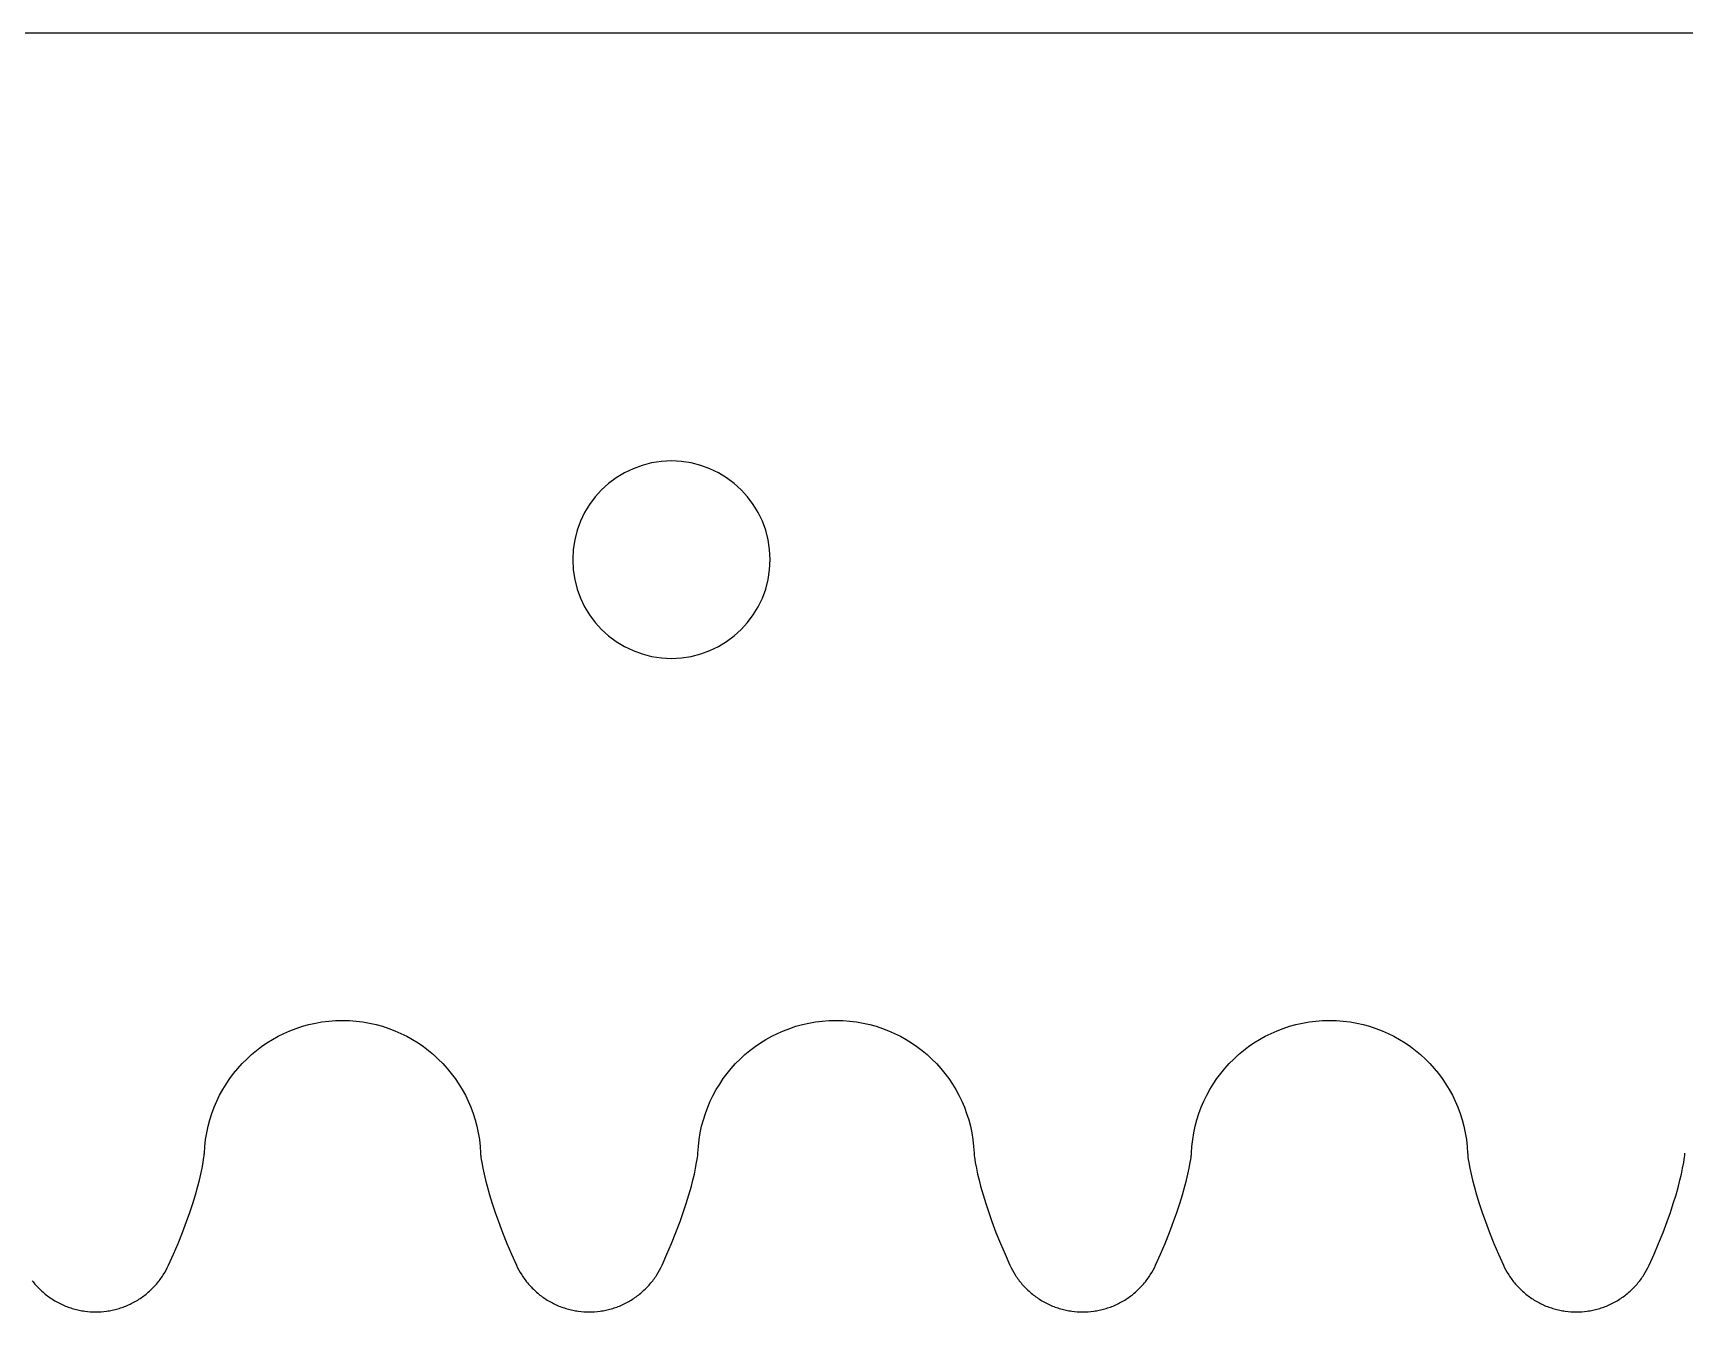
# Model space of a CAD drawing. Extents: x -1581 to -1270, y 120 to 168.
# Drawn here: x -1334.7 to -1309.59, y 149.02 to 168.45 of the extents above; entities that cross this region are included whole.
import ezdxf

# ---------------------------------------------------------------- set-up
doc = ezdxf.new("R2010")
doc.units = 0
doc.layers.add('V2_X8M8_BEARINGS', color=7, linetype='CONTINUOUS')

msp = doc.modelspace()

# ---------------------------------------------------------------- linework, layer by layer
at = {"layer": 'V2_X8M8_BEARINGS'}
for p, q in [((-1270.004, 168.445), (-1581.388, 168.445)), ((-1332.099, 151.366), (-1332.096, 151.39)), ((-1332.096, 151.39), (-1332.095, 151.398)), ((-1332.095, 151.398), (-1332.094, 151.403)), ((-1332.094, 151.412), (-1332.093, 151.427)), ((-1332.094, 151.403), (-1332.094, 151.412)), ((-1327.896, 151.427), (-1327.895, 151.412)), ((-1327.895, 151.412), (-1327.895, 151.403)), ((-1327.895, 151.403), (-1327.894, 151.398)), ((-1327.894, 151.398), (-1327.893, 151.39)), ((-1327.893, 151.39), (-1327.89, 151.366)), ((-1324.599, 151.366), (-1324.596, 151.39)), ((-1324.596, 151.39), (-1324.595, 151.398)), ((-1324.595, 151.398), (-1324.594, 151.403)), ((-1324.594, 151.412), (-1324.593, 151.427)), ((-1324.594, 151.403), (-1324.594, 151.412)), ((-1320.396, 151.427), (-1320.395, 151.412)), ((-1320.395, 151.412), (-1320.395, 151.403)), ((-1320.395, 151.403), (-1320.394, 151.398)), ((-1320.394, 151.398), (-1320.393, 151.39)), ((-1320.393, 151.39), (-1320.39, 151.366)), ((-1317.099, 151.366), (-1317.096, 151.39)), ((-1317.096, 151.39), (-1317.095, 151.398)), ((-1317.095, 151.398), (-1317.094, 151.403)), ((-1317.094, 151.412), (-1317.093, 151.427)), ((-1317.094, 151.403), (-1317.094, 151.412)), ((-1312.896, 151.427), (-1312.895, 151.412)), ((-1312.895, 151.412), (-1312.895, 151.403)), ((-1312.895, 151.403), (-1312.894, 151.398)), ((-1312.894, 151.398), (-1312.893, 151.39)), ((-1312.893, 151.39), (-1312.89, 151.366)), ((-1309.599, 151.366), (-1309.596, 151.39)), ((-1309.596, 151.39), (-1309.595, 151.398)), ((-1309.595, 151.398), (-1309.594, 151.403)), ((-1309.594, 151.412), (-1309.593, 151.427)), ((-1309.594, 151.403), (-1309.594, 151.412)), ((-1332.147, 151.11), (-1332.128, 151.199)), ((-1332.128, 151.199), (-1332.112, 151.285)), ((-1332.112, 151.285), (-1332.104, 151.331)), ((-1332.104, 151.331), (-1332.099, 151.366)), ((-1327.89, 151.366), (-1327.885, 151.331)), ((-1327.885, 151.331), (-1327.877, 151.285)), ((-1327.877, 151.285), (-1327.861, 151.199)), ((-1327.861, 151.199), (-1327.842, 151.11)), ((-1324.647, 151.11), (-1324.628, 151.199)), ((-1324.628, 151.199), (-1324.612, 151.285)), ((-1324.612, 151.285), (-1324.604, 151.331)), ((-1324.604, 151.331), (-1324.599, 151.366)), ((-1320.39, 151.366), (-1320.385, 151.331)), ((-1320.385, 151.331), (-1320.377, 151.285)), ((-1320.377, 151.285), (-1320.361, 151.199)), ((-1320.361, 151.199), (-1320.342, 151.11)), ((-1317.147, 151.11), (-1317.128, 151.199)), ((-1317.128, 151.199), (-1317.112, 151.285)), ((-1317.112, 151.285), (-1317.104, 151.331)), ((-1317.104, 151.331), (-1317.099, 151.366)), ((-1312.89, 151.366), (-1312.885, 151.331)), ((-1312.885, 151.331), (-1312.877, 151.285)), ((-1312.877, 151.285), (-1312.861, 151.199)), ((-1312.861, 151.199), (-1312.842, 151.11)), ((-1309.647, 151.11), (-1309.628, 151.199)), ((-1309.628, 151.199), (-1309.612, 151.285)), ((-1309.612, 151.285), (-1309.604, 151.331)), ((-1309.604, 151.331), (-1309.599, 151.366)), ((-1332.229, 150.797), (-1332.192, 150.928)), ((-1332.192, 150.928), (-1332.169, 151.02)), ((-1332.169, 151.02), (-1332.147, 151.11)), ((-1327.842, 151.11), (-1327.82, 151.02)), ((-1327.82, 151.02), (-1327.797, 150.928)), ((-1327.797, 150.928), (-1327.76, 150.797)), ((-1324.729, 150.797), (-1324.692, 150.928)), ((-1324.692, 150.928), (-1324.669, 151.02)), ((-1324.669, 151.02), (-1324.647, 151.11)), ((-1320.342, 151.11), (-1320.32, 151.02)), ((-1320.32, 151.02), (-1320.297, 150.928)), ((-1320.297, 150.928), (-1320.26, 150.797)), ((-1317.229, 150.797), (-1317.192, 150.928)), ((-1317.192, 150.928), (-1317.169, 151.02)), ((-1317.169, 151.02), (-1317.147, 151.11)), ((-1312.842, 151.11), (-1312.82, 151.02)), ((-1312.82, 151.02), (-1312.797, 150.928)), ((-1312.797, 150.928), (-1312.76, 150.797)), ((-1309.729, 150.797), (-1309.692, 150.928)), ((-1309.692, 150.928), (-1309.669, 151.02)), ((-1309.669, 151.02), (-1309.647, 151.11)), ((-1332.315, 150.527), (-1332.27, 150.663)), ((-1332.27, 150.663), (-1332.229, 150.797)), ((-1327.76, 150.797), (-1327.719, 150.663)), ((-1327.719, 150.663), (-1327.674, 150.527)), ((-1324.815, 150.527), (-1324.77, 150.663)), ((-1324.77, 150.663), (-1324.729, 150.797)), ((-1320.26, 150.797), (-1320.219, 150.663)), ((-1320.219, 150.663), (-1320.174, 150.527)), ((-1317.315, 150.527), (-1317.27, 150.663)), ((-1317.27, 150.663), (-1317.229, 150.797)), ((-1312.76, 150.797), (-1312.719, 150.663)), ((-1312.719, 150.663), (-1312.674, 150.527)), ((-1309.815, 150.527), (-1309.77, 150.663)), ((-1309.77, 150.663), (-1309.729, 150.797)), ((-1332.426, 150.223), (-1332.364, 150.389)), ((-1332.364, 150.389), (-1332.315, 150.527)), ((-1327.674, 150.527), (-1327.625, 150.389)), ((-1327.625, 150.389), (-1327.563, 150.223)), ((-1324.926, 150.223), (-1324.864, 150.389)), ((-1324.864, 150.389), (-1324.815, 150.527)), ((-1320.174, 150.527), (-1320.125, 150.389)), ((-1320.125, 150.389), (-1320.063, 150.223)), ((-1317.426, 150.223), (-1317.364, 150.389)), ((-1317.364, 150.389), (-1317.315, 150.527)), ((-1312.674, 150.527), (-1312.625, 150.389)), ((-1312.625, 150.389), (-1312.563, 150.223)), ((-1309.926, 150.223), (-1309.864, 150.389)), ((-1309.864, 150.389), (-1309.815, 150.527)), ((-1332.493, 150.058), (-1332.426, 150.223)), ((-1327.563, 150.223), (-1327.496, 150.058)), ((-1324.993, 150.058), (-1324.926, 150.223)), ((-1320.063, 150.223), (-1319.996, 150.058)), ((-1317.493, 150.058), (-1317.426, 150.223)), ((-1312.563, 150.223), (-1312.496, 150.058)), ((-1309.993, 150.058), (-1309.926, 150.223)), ((-1332.638, 149.725), (-1332.563, 149.892)), ((-1332.563, 149.892), (-1332.493, 150.058)), ((-1327.496, 150.058), (-1327.426, 149.892)), ((-1327.426, 149.892), (-1327.351, 149.725)), ((-1325.138, 149.725), (-1325.063, 149.892)), ((-1325.063, 149.892), (-1324.993, 150.058)), ((-1319.996, 150.058), (-1319.926, 149.892)), ((-1319.926, 149.892), (-1319.851, 149.725)), ((-1317.638, 149.725), (-1317.563, 149.892)), ((-1317.563, 149.892), (-1317.493, 150.058)), ((-1312.496, 150.058), (-1312.426, 149.892)), ((-1312.426, 149.892), (-1312.351, 149.725)), ((-1310.138, 149.725), (-1310.063, 149.892)), ((-1310.063, 149.892), (-1309.993, 150.058)), ((-1332.696, 149.615), (-1332.675, 149.651)), ((-1332.675, 149.651), (-1332.656, 149.688)), ((-1332.656, 149.688), (-1332.638, 149.725)), ((-1327.351, 149.725), (-1327.333, 149.688)), ((-1327.333, 149.688), (-1327.314, 149.651)), ((-1327.314, 149.651), (-1327.293, 149.615)), ((-1325.196, 149.615), (-1325.175, 149.651)), ((-1325.175, 149.651), (-1325.156, 149.688)), ((-1325.156, 149.688), (-1325.138, 149.725)), ((-1319.851, 149.725), (-1319.833, 149.688)), ((-1319.833, 149.688), (-1319.814, 149.651)), ((-1319.814, 149.651), (-1319.793, 149.615)), ((-1317.696, 149.615), (-1317.675, 149.651)), ((-1317.675, 149.651), (-1317.656, 149.688)), ((-1317.656, 149.688), (-1317.638, 149.725)), ((-1312.351, 149.725), (-1312.333, 149.688)), ((-1312.333, 149.688), (-1312.314, 149.651)), ((-1312.314, 149.651), (-1312.293, 149.615)), ((-1310.196, 149.615), (-1310.175, 149.651)), ((-1310.175, 149.651), (-1310.156, 149.688)), ((-1310.156, 149.688), (-1310.138, 149.725)), ((-1334.71, 149.491), (-1334.696, 149.474)), ((-1334.696, 149.474), (-1334.682, 149.457)), ((-1334.682, 149.457), (-1334.668, 149.44)), ((-1334.668, 149.44), (-1334.654, 149.424)), ((-1334.654, 149.424), (-1334.639, 149.408)), ((-1334.639, 149.408), (-1334.624, 149.392)), ((-1334.624, 149.392), (-1334.609, 149.376)), ((-1334.609, 149.376), (-1334.593, 149.36)), ((-1332.896, 149.36), (-1332.88, 149.376)), ((-1332.88, 149.376), (-1332.865, 149.392)), ((-1332.865, 149.392), (-1332.85, 149.408)), ((-1332.85, 149.408), (-1332.835, 149.424)), ((-1332.835, 149.424), (-1332.821, 149.44)), ((-1332.821, 149.44), (-1332.807, 149.457)), ((-1332.807, 149.457), (-1332.793, 149.474)), ((-1332.793, 149.474), (-1332.779, 149.491)), ((-1332.779, 149.491), (-1332.766, 149.508)), ((-1332.766, 149.508), (-1332.754, 149.525)), ((-1332.754, 149.525), (-1332.741, 149.543)), ((-1332.741, 149.543), (-1332.729, 149.561)), ((-1332.729, 149.561), (-1332.718, 149.579)), ((-1332.718, 149.579), (-1332.696, 149.615)), ((-1327.293, 149.615), (-1327.271, 149.579)), ((-1327.271, 149.579), (-1327.26, 149.561)), ((-1327.26, 149.561), (-1327.248, 149.543)), ((-1327.248, 149.543), (-1327.235, 149.525)), ((-1327.235, 149.525), (-1327.223, 149.508)), ((-1327.223, 149.508), (-1327.21, 149.491)), ((-1327.21, 149.491), (-1327.196, 149.474)), ((-1327.196, 149.474), (-1327.182, 149.457)), ((-1327.182, 149.457), (-1327.168, 149.44)), ((-1327.168, 149.44), (-1327.154, 149.424)), ((-1327.154, 149.424), (-1327.139, 149.408)), ((-1327.139, 149.408), (-1327.124, 149.392)), ((-1327.124, 149.392), (-1327.109, 149.376)), ((-1327.109, 149.376), (-1327.093, 149.36)), ((-1325.396, 149.36), (-1325.38, 149.376)), ((-1325.38, 149.376), (-1325.365, 149.392)), ((-1325.365, 149.392), (-1325.35, 149.408)), ((-1325.35, 149.408), (-1325.335, 149.424)), ((-1325.335, 149.424), (-1325.321, 149.44)), ((-1325.321, 149.44), (-1325.307, 149.457)), ((-1325.307, 149.457), (-1325.293, 149.474)), ((-1325.293, 149.474), (-1325.279, 149.491)), ((-1325.279, 149.491), (-1325.266, 149.508)), ((-1325.266, 149.508), (-1325.254, 149.525)), ((-1325.254, 149.525), (-1325.241, 149.543)), ((-1325.241, 149.543), (-1325.229, 149.561)), ((-1325.229, 149.561), (-1325.218, 149.579)), ((-1325.218, 149.579), (-1325.196, 149.615)), ((-1319.793, 149.615), (-1319.771, 149.579)), ((-1319.771, 149.579), (-1319.76, 149.561)), ((-1319.76, 149.561), (-1319.748, 149.543)), ((-1319.748, 149.543), (-1319.735, 149.525)), ((-1319.735, 149.525), (-1319.723, 149.508)), ((-1319.723, 149.508), (-1319.71, 149.491)), ((-1319.71, 149.491), (-1319.696, 149.474)), ((-1319.696, 149.474), (-1319.682, 149.457)), ((-1319.682, 149.457), (-1319.668, 149.44)), ((-1319.668, 149.44), (-1319.654, 149.424)), ((-1319.654, 149.424), (-1319.639, 149.408)), ((-1319.639, 149.408), (-1319.624, 149.392)), ((-1319.624, 149.392), (-1319.609, 149.376)), ((-1319.609, 149.376), (-1319.593, 149.36)), ((-1317.896, 149.36), (-1317.88, 149.376)), ((-1317.88, 149.376), (-1317.865, 149.392)), ((-1317.865, 149.392), (-1317.85, 149.408)), ((-1317.85, 149.408), (-1317.835, 149.424)), ((-1317.835, 149.424), (-1317.821, 149.44)), ((-1317.821, 149.44), (-1317.807, 149.457)), ((-1317.807, 149.457), (-1317.793, 149.474)), ((-1317.793, 149.474), (-1317.779, 149.491)), ((-1317.779, 149.491), (-1317.766, 149.508)), ((-1317.766, 149.508), (-1317.754, 149.525)), ((-1317.754, 149.525), (-1317.741, 149.543)), ((-1317.741, 149.543), (-1317.729, 149.561)), ((-1317.729, 149.561), (-1317.718, 149.579)), ((-1317.718, 149.579), (-1317.696, 149.615)), ((-1312.293, 149.615), (-1312.271, 149.579)), ((-1312.271, 149.579), (-1312.26, 149.561)), ((-1312.26, 149.561), (-1312.248, 149.543)), ((-1312.248, 149.543), (-1312.235, 149.525)), ((-1312.235, 149.525), (-1312.223, 149.508)), ((-1312.223, 149.508), (-1312.21, 149.491)), ((-1312.21, 149.491), (-1312.196, 149.474)), ((-1312.196, 149.474), (-1312.182, 149.457)), ((-1312.182, 149.457), (-1312.168, 149.44)), ((-1312.168, 149.44), (-1312.154, 149.424)), ((-1312.154, 149.424), (-1312.139, 149.408)), ((-1312.139, 149.408), (-1312.124, 149.392)), ((-1312.124, 149.392), (-1312.109, 149.376)), ((-1312.109, 149.376), (-1312.093, 149.36)), ((-1310.396, 149.36), (-1310.38, 149.376)), ((-1310.38, 149.376), (-1310.365, 149.392)), ((-1310.365, 149.392), (-1310.35, 149.408)), ((-1310.35, 149.408), (-1310.335, 149.424)), ((-1310.335, 149.424), (-1310.321, 149.44)), ((-1310.321, 149.44), (-1310.307, 149.457)), ((-1310.307, 149.457), (-1310.293, 149.474)), ((-1310.293, 149.474), (-1310.279, 149.491)), ((-1310.279, 149.491), (-1310.266, 149.508)), ((-1310.266, 149.508), (-1310.254, 149.525)), ((-1310.254, 149.525), (-1310.241, 149.543)), ((-1310.241, 149.543), (-1310.229, 149.561)), ((-1310.229, 149.561), (-1310.218, 149.579)), ((-1310.218, 149.579), (-1310.196, 149.615)), ((-1334.593, 149.36), (-1334.577, 149.345)), ((-1334.577, 149.345), (-1334.561, 149.33)), ((-1334.561, 149.33), (-1334.544, 149.315)), ((-1334.544, 149.315), (-1334.527, 149.301)), ((-1334.527, 149.301), (-1334.51, 149.287)), ((-1334.51, 149.287), (-1334.493, 149.273)), ((-1334.493, 149.273), (-1334.475, 149.259)), ((-1334.475, 149.259), (-1334.457, 149.246)), ((-1334.457, 149.246), (-1334.439, 149.233)), ((-1334.439, 149.233), (-1334.421, 149.221)), ((-1334.421, 149.221), (-1334.402, 149.209)), ((-1334.402, 149.209), (-1334.383, 149.197)), ((-1334.383, 149.197), (-1334.364, 149.185)), ((-1334.364, 149.185), (-1334.345, 149.174)), ((-1334.345, 149.174), (-1334.325, 149.163)), ((-1334.325, 149.163), (-1334.305, 149.153)), ((-1334.305, 149.153), (-1334.286, 149.143)), ((-1334.286, 149.143), (-1334.266, 149.133)), ((-1334.266, 149.133), (-1334.245, 149.124)), ((-1334.245, 149.124), (-1334.225, 149.115)), ((-1333.264, 149.115), (-1333.244, 149.124)), ((-1333.244, 149.124), (-1333.223, 149.133)), ((-1333.223, 149.133), (-1333.203, 149.143)), ((-1333.203, 149.143), (-1333.184, 149.153)), ((-1333.184, 149.153), (-1333.164, 149.163)), ((-1333.164, 149.163), (-1333.144, 149.174)), ((-1333.144, 149.174), (-1333.125, 149.185)), ((-1333.125, 149.185), (-1333.106, 149.197)), ((-1333.106, 149.197), (-1333.087, 149.209)), ((-1333.087, 149.209), (-1333.068, 149.221)), ((-1333.068, 149.221), (-1333.05, 149.233)), ((-1333.05, 149.233), (-1333.032, 149.246)), ((-1333.032, 149.246), (-1333.014, 149.259)), ((-1333.014, 149.259), (-1332.996, 149.273)), ((-1332.996, 149.273), (-1332.979, 149.287)), ((-1332.979, 149.287), (-1332.962, 149.301)), ((-1332.962, 149.301), (-1332.945, 149.315)), ((-1332.945, 149.315), (-1332.928, 149.33)), ((-1332.928, 149.33), (-1332.912, 149.345)), ((-1332.912, 149.345), (-1332.896, 149.36)), ((-1327.093, 149.36), (-1327.077, 149.345)), ((-1327.077, 149.345), (-1327.061, 149.33)), ((-1327.061, 149.33), (-1327.044, 149.315)), ((-1327.044, 149.315), (-1327.027, 149.301)), ((-1327.027, 149.301), (-1327.01, 149.287)), ((-1327.01, 149.287), (-1326.993, 149.273)), ((-1326.993, 149.273), (-1326.975, 149.259)), ((-1326.975, 149.259), (-1326.957, 149.246)), ((-1326.957, 149.246), (-1326.939, 149.233)), ((-1326.939, 149.233), (-1326.921, 149.221)), ((-1326.921, 149.221), (-1326.902, 149.209)), ((-1326.902, 149.209), (-1326.883, 149.197)), ((-1326.883, 149.197), (-1326.864, 149.185)), ((-1326.864, 149.185), (-1326.845, 149.174)), ((-1326.845, 149.174), (-1326.825, 149.163)), ((-1326.825, 149.163), (-1326.805, 149.153)), ((-1326.805, 149.153), (-1326.786, 149.143)), ((-1326.786, 149.143), (-1326.766, 149.133)), ((-1326.766, 149.133), (-1326.745, 149.124)), ((-1326.745, 149.124), (-1326.725, 149.115)), ((-1325.764, 149.115), (-1325.744, 149.124)), ((-1325.744, 149.124), (-1325.723, 149.133)), ((-1325.723, 149.133), (-1325.703, 149.143)), ((-1325.703, 149.143), (-1325.684, 149.153)), ((-1325.684, 149.153), (-1325.664, 149.163)), ((-1325.664, 149.163), (-1325.644, 149.174)), ((-1325.644, 149.174), (-1325.625, 149.185)), ((-1325.625, 149.185), (-1325.606, 149.197)), ((-1325.606, 149.197), (-1325.587, 149.209)), ((-1325.587, 149.209), (-1325.568, 149.221)), ((-1325.568, 149.221), (-1325.55, 149.233)), ((-1325.55, 149.233), (-1325.532, 149.246)), ((-1325.532, 149.246), (-1325.514, 149.259)), ((-1325.514, 149.259), (-1325.496, 149.273)), ((-1325.496, 149.273), (-1325.479, 149.287)), ((-1325.479, 149.287), (-1325.462, 149.301)), ((-1325.462, 149.301), (-1325.445, 149.315)), ((-1325.445, 149.315), (-1325.428, 149.33)), ((-1325.428, 149.33), (-1325.412, 149.345)), ((-1325.412, 149.345), (-1325.396, 149.36)), ((-1319.593, 149.36), (-1319.577, 149.345)), ((-1319.577, 149.345), (-1319.561, 149.33)), ((-1319.561, 149.33), (-1319.544, 149.315)), ((-1319.544, 149.315), (-1319.527, 149.301)), ((-1319.527, 149.301), (-1319.51, 149.287)), ((-1319.51, 149.287), (-1319.493, 149.273)), ((-1319.493, 149.273), (-1319.475, 149.259)), ((-1319.475, 149.259), (-1319.457, 149.246)), ((-1319.457, 149.246), (-1319.439, 149.233)), ((-1319.439, 149.233), (-1319.42, 149.221)), ((-1319.42, 149.221), (-1319.402, 149.209)), ((-1319.402, 149.209), (-1319.383, 149.197)), ((-1319.383, 149.197), (-1319.364, 149.185)), ((-1319.364, 149.185), (-1319.345, 149.174)), ((-1319.345, 149.174), (-1319.325, 149.163)), ((-1319.325, 149.163), (-1319.305, 149.153)), ((-1319.305, 149.153), (-1319.286, 149.143)), ((-1319.286, 149.143), (-1319.266, 149.133)), ((-1319.266, 149.133), (-1319.245, 149.124)), ((-1319.245, 149.124), (-1319.225, 149.115)), ((-1318.264, 149.115), (-1318.244, 149.124)), ((-1318.244, 149.124), (-1318.223, 149.133)), ((-1318.223, 149.133), (-1318.203, 149.143)), ((-1318.203, 149.143), (-1318.184, 149.153)), ((-1318.184, 149.153), (-1318.164, 149.163)), ((-1318.164, 149.163), (-1318.144, 149.174)), ((-1318.144, 149.174), (-1318.125, 149.185)), ((-1318.125, 149.185), (-1318.106, 149.197)), ((-1318.106, 149.197), (-1318.087, 149.209)), ((-1318.087, 149.209), (-1318.068, 149.221)), ((-1318.068, 149.221), (-1318.05, 149.233)), ((-1318.05, 149.233), (-1318.032, 149.246)), ((-1318.032, 149.246), (-1318.014, 149.259)), ((-1318.014, 149.259), (-1317.996, 149.273)), ((-1317.996, 149.273), (-1317.979, 149.287)), ((-1317.979, 149.287), (-1317.962, 149.301)), ((-1317.962, 149.301), (-1317.945, 149.315)), ((-1317.945, 149.315), (-1317.928, 149.33)), ((-1317.928, 149.33), (-1317.912, 149.345)), ((-1317.912, 149.345), (-1317.896, 149.36)), ((-1312.093, 149.36), (-1312.077, 149.345)), ((-1312.077, 149.345), (-1312.061, 149.33)), ((-1312.061, 149.33), (-1312.044, 149.315)), ((-1312.044, 149.315), (-1312.027, 149.301)), ((-1312.027, 149.301), (-1312.01, 149.287)), ((-1312.01, 149.287), (-1311.993, 149.273)), ((-1311.993, 149.273), (-1311.975, 149.259)), ((-1311.975, 149.259), (-1311.957, 149.246)), ((-1311.957, 149.246), (-1311.939, 149.233)), ((-1311.939, 149.233), (-1311.92, 149.221)), ((-1311.92, 149.221), (-1311.902, 149.209)), ((-1311.902, 149.209), (-1311.883, 149.197)), ((-1311.883, 149.197), (-1311.864, 149.185)), ((-1311.864, 149.185), (-1311.845, 149.174)), ((-1311.845, 149.174), (-1311.825, 149.163)), ((-1311.825, 149.163), (-1311.805, 149.153)), ((-1311.805, 149.153), (-1311.786, 149.143)), ((-1311.786, 149.143), (-1311.766, 149.133)), ((-1311.766, 149.133), (-1311.745, 149.124)), ((-1311.745, 149.124), (-1311.725, 149.115)), ((-1310.764, 149.115), (-1310.744, 149.124)), ((-1310.744, 149.124), (-1310.723, 149.133)), ((-1310.723, 149.133), (-1310.703, 149.143)), ((-1310.703, 149.143), (-1310.684, 149.153)), ((-1310.684, 149.153), (-1310.664, 149.163)), ((-1310.664, 149.163), (-1310.644, 149.174)), ((-1310.644, 149.174), (-1310.625, 149.185)), ((-1310.625, 149.185), (-1310.606, 149.197)), ((-1310.606, 149.197), (-1310.587, 149.209)), ((-1310.587, 149.209), (-1310.568, 149.221)), ((-1310.568, 149.221), (-1310.55, 149.233)), ((-1310.55, 149.233), (-1310.532, 149.246)), ((-1310.532, 149.246), (-1310.514, 149.259)), ((-1310.514, 149.259), (-1310.496, 149.273)), ((-1310.496, 149.273), (-1310.479, 149.287)), ((-1310.479, 149.287), (-1310.462, 149.301)), ((-1310.462, 149.301), (-1310.445, 149.315)), ((-1310.445, 149.315), (-1310.428, 149.33)), ((-1310.428, 149.33), (-1310.412, 149.345)), ((-1310.412, 149.345), (-1310.396, 149.36)), ((-1334.225, 149.115), (-1334.205, 149.106)), ((-1334.205, 149.106), (-1334.184, 149.098)), ((-1334.184, 149.098), (-1334.164, 149.09)), ((-1334.164, 149.09), (-1334.143, 149.083)), ((-1334.143, 149.083), (-1334.122, 149.076)), ((-1334.122, 149.076), (-1334.101, 149.069)), ((-1334.101, 149.069), (-1334.08, 149.063)), ((-1334.08, 149.063), (-1334.059, 149.057)), ((-1334.059, 149.057), (-1334.038, 149.052)), ((-1334.038, 149.052), (-1334.017, 149.047)), ((-1334.017, 149.047), (-1333.996, 149.042)), ((-1333.996, 149.042), (-1333.975, 149.038)), ((-1333.975, 149.038), (-1333.954, 149.034)), ((-1333.954, 149.034), (-1333.932, 149.031)), ((-1333.932, 149.031), (-1333.911, 149.027)), ((-1333.911, 149.027), (-1333.869, 149.022)), ((-1333.869, 149.022), (-1333.827, 149.019)), ((-1333.827, 149.019), (-1333.786, 149.017)), ((-1333.786, 149.017), (-1333.744, 149.016)), ((-1333.744, 149.016), (-1333.703, 149.017)), ((-1333.703, 149.017), (-1333.662, 149.019)), ((-1333.662, 149.019), (-1333.62, 149.022)), ((-1333.62, 149.022), (-1333.578, 149.027)), ((-1333.578, 149.027), (-1333.557, 149.031)), ((-1333.557, 149.031), (-1333.535, 149.034)), ((-1333.535, 149.034), (-1333.514, 149.038)), ((-1333.514, 149.038), (-1333.493, 149.042)), ((-1333.493, 149.042), (-1333.472, 149.047)), ((-1333.472, 149.047), (-1333.451, 149.052)), ((-1333.451, 149.052), (-1333.43, 149.057)), ((-1333.43, 149.057), (-1333.409, 149.063)), ((-1333.409, 149.063), (-1333.388, 149.069)), ((-1333.388, 149.069), (-1333.367, 149.076)), ((-1333.367, 149.076), (-1333.346, 149.083)), ((-1333.346, 149.083), (-1333.325, 149.09)), ((-1333.325, 149.09), (-1333.305, 149.098)), ((-1333.305, 149.098), (-1333.284, 149.106)), ((-1333.284, 149.106), (-1333.264, 149.115)), ((-1326.725, 149.115), (-1326.705, 149.106)), ((-1326.705, 149.106), (-1326.684, 149.098)), ((-1326.684, 149.098), (-1326.663, 149.09)), ((-1326.663, 149.09), (-1326.643, 149.083)), ((-1326.643, 149.083), (-1326.622, 149.076)), ((-1326.622, 149.076), (-1326.601, 149.069)), ((-1326.601, 149.069), (-1326.58, 149.063)), ((-1326.58, 149.063), (-1326.559, 149.057)), ((-1326.559, 149.057), (-1326.538, 149.052)), ((-1326.538, 149.052), (-1326.517, 149.047)), ((-1326.517, 149.047), (-1326.496, 149.042)), ((-1326.496, 149.042), (-1326.475, 149.038)), ((-1326.475, 149.038), (-1326.454, 149.034)), ((-1326.454, 149.034), (-1326.432, 149.031)), ((-1326.432, 149.031), (-1326.411, 149.027)), ((-1326.411, 149.027), (-1326.369, 149.022)), ((-1326.369, 149.022), (-1326.327, 149.019)), ((-1326.327, 149.019), (-1326.286, 149.017)), ((-1326.286, 149.017), (-1326.244, 149.016)), ((-1326.244, 149.016), (-1326.203, 149.017)), ((-1326.203, 149.017), (-1326.162, 149.019)), ((-1326.162, 149.019), (-1326.12, 149.022)), ((-1326.12, 149.022), (-1326.078, 149.027)), ((-1326.078, 149.027), (-1326.057, 149.031)), ((-1326.057, 149.031), (-1326.035, 149.034)), ((-1326.035, 149.034), (-1326.014, 149.038)), ((-1326.014, 149.038), (-1325.993, 149.042)), ((-1325.993, 149.042), (-1325.972, 149.047)), ((-1325.972, 149.047), (-1325.951, 149.052)), ((-1325.951, 149.052), (-1325.93, 149.057)), ((-1325.93, 149.057), (-1325.909, 149.063)), ((-1325.909, 149.063), (-1325.888, 149.069)), ((-1325.888, 149.069), (-1325.867, 149.076)), ((-1325.867, 149.076), (-1325.846, 149.083)), ((-1325.846, 149.083), (-1325.825, 149.09)), ((-1325.825, 149.09), (-1325.805, 149.098)), ((-1325.805, 149.098), (-1325.784, 149.106)), ((-1325.784, 149.106), (-1325.764, 149.115)), ((-1319.225, 149.115), (-1319.205, 149.106)), ((-1319.205, 149.106), (-1319.184, 149.098)), ((-1319.184, 149.098), (-1319.163, 149.09)), ((-1319.163, 149.09), (-1319.143, 149.083)), ((-1319.143, 149.083), (-1319.122, 149.076)), ((-1319.122, 149.076), (-1319.101, 149.069)), ((-1319.101, 149.069), (-1319.08, 149.063)), ((-1319.08, 149.063), (-1319.059, 149.057)), ((-1319.059, 149.057), (-1319.038, 149.052)), ((-1319.038, 149.052), (-1319.017, 149.047)), ((-1319.017, 149.047), (-1318.996, 149.042)), ((-1318.996, 149.042), (-1318.975, 149.038)), ((-1318.975, 149.038), (-1318.954, 149.034)), ((-1318.954, 149.034), (-1318.932, 149.031)), ((-1318.932, 149.031), (-1318.911, 149.027)), ((-1318.911, 149.027), (-1318.869, 149.022)), ((-1318.869, 149.022), (-1318.827, 149.019)), ((-1318.827, 149.019), (-1318.786, 149.017)), ((-1318.786, 149.017), (-1318.744, 149.016)), ((-1318.744, 149.016), (-1318.703, 149.017)), ((-1318.703, 149.017), (-1318.662, 149.019)), ((-1318.662, 149.019), (-1318.62, 149.022)), ((-1318.62, 149.022), (-1318.578, 149.027)), ((-1318.578, 149.027), (-1318.557, 149.031)), ((-1318.557, 149.031), (-1318.535, 149.034)), ((-1318.535, 149.034), (-1318.514, 149.038)), ((-1318.514, 149.038), (-1318.493, 149.042)), ((-1318.493, 149.042), (-1318.472, 149.047)), ((-1318.472, 149.047), (-1318.451, 149.052)), ((-1318.451, 149.052), (-1318.43, 149.057)), ((-1318.43, 149.057), (-1318.409, 149.063)), ((-1318.409, 149.063), (-1318.388, 149.069)), ((-1318.388, 149.069), (-1318.367, 149.076)), ((-1318.367, 149.076), (-1318.346, 149.083)), ((-1318.346, 149.083), (-1318.325, 149.09)), ((-1318.325, 149.09), (-1318.305, 149.098)), ((-1318.305, 149.098), (-1318.284, 149.106)), ((-1318.284, 149.106), (-1318.264, 149.115)), ((-1311.725, 149.115), (-1311.705, 149.106)), ((-1311.705, 149.106), (-1311.684, 149.098)), ((-1311.684, 149.098), (-1311.663, 149.09)), ((-1311.663, 149.09), (-1311.643, 149.083)), ((-1311.643, 149.083), (-1311.622, 149.076)), ((-1311.622, 149.076), (-1311.601, 149.069)), ((-1311.601, 149.069), (-1311.58, 149.063)), ((-1311.58, 149.063), (-1311.559, 149.057)), ((-1311.559, 149.057), (-1311.538, 149.052)), ((-1311.538, 149.052), (-1311.517, 149.047)), ((-1311.517, 149.047), (-1311.496, 149.042)), ((-1311.496, 149.042), (-1311.475, 149.038)), ((-1311.475, 149.038), (-1311.454, 149.034)), ((-1311.454, 149.034), (-1311.432, 149.031)), ((-1311.432, 149.031), (-1311.411, 149.027)), ((-1311.411, 149.027), (-1311.369, 149.022)), ((-1311.369, 149.022), (-1311.327, 149.019)), ((-1311.327, 149.019), (-1311.286, 149.017)), ((-1311.286, 149.017), (-1311.244, 149.016)), ((-1311.244, 149.016), (-1311.203, 149.017)), ((-1311.203, 149.017), (-1311.162, 149.019)), ((-1311.162, 149.019), (-1311.12, 149.022)), ((-1311.12, 149.022), (-1311.078, 149.027)), ((-1311.078, 149.027), (-1311.057, 149.031)), ((-1311.057, 149.031), (-1311.035, 149.034)), ((-1311.035, 149.034), (-1311.014, 149.038)), ((-1311.014, 149.038), (-1310.993, 149.042)), ((-1310.993, 149.042), (-1310.972, 149.047)), ((-1310.972, 149.047), (-1310.951, 149.052)), ((-1310.951, 149.052), (-1310.93, 149.057)), ((-1310.93, 149.057), (-1310.909, 149.063)), ((-1310.909, 149.063), (-1310.888, 149.069)), ((-1310.888, 149.069), (-1310.867, 149.076)), ((-1310.867, 149.076), (-1310.846, 149.083)), ((-1310.846, 149.083), (-1310.825, 149.09)), ((-1310.825, 149.09), (-1310.805, 149.098)), ((-1310.805, 149.098), (-1310.784, 149.106)), ((-1310.784, 149.106), (-1310.764, 149.115))]:
    msp.add_line(p, q, dxfattribs=at)
at = {"layer": 'V2_X8M8_BEARINGS', "extrusion": (0, 0, -1)}
msp.add_circle((1324.995, 160.445), 1.5, dxfattribs=at)
for centre in [(1329.994, 151.345), (1322.494, 151.345), (1314.994, 151.345)]:
    msp.add_arc(centre, 2.1, 2.2217, 177.7783, dxfattribs=at)

doc.saveas('drawing.dxf')
